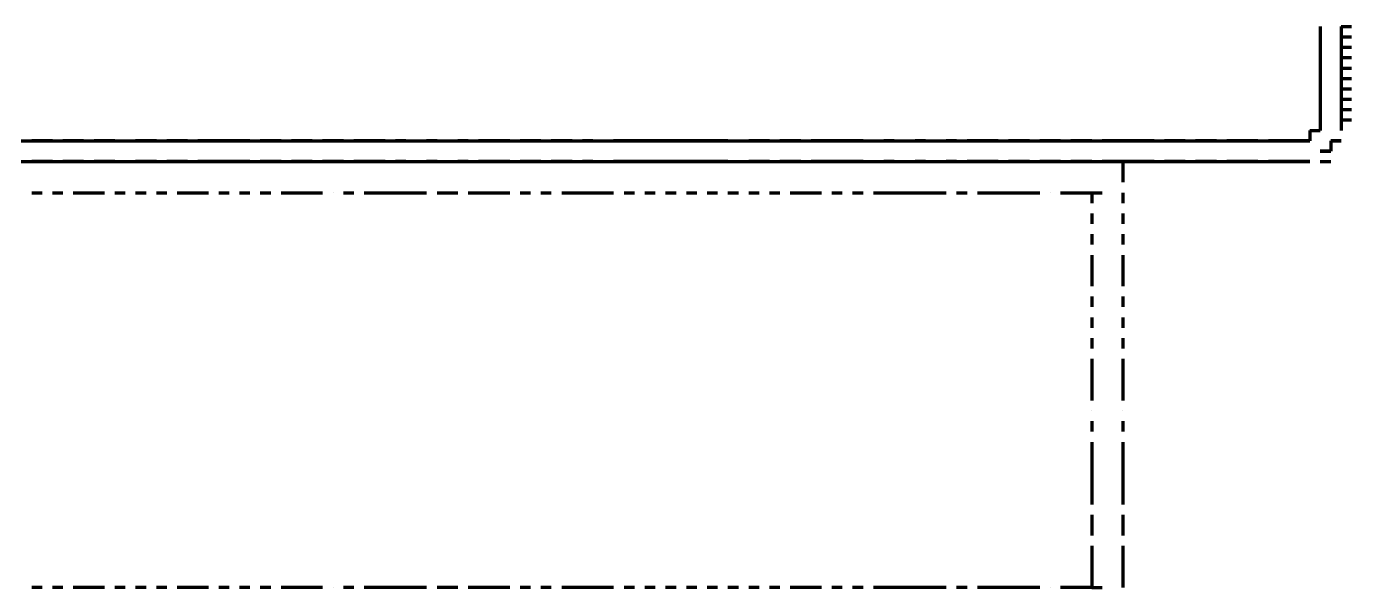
# Model space of a CAD drawing. Header units: inches. Extents: x 16 to 776, y 37 to 575.
# Drawn here: x 264.08 to 285.33, y 346.17 to 355.17 of the extents above; entities that cross this region are included whole.
import ezdxf

# ---------------------------------------------------------------- set-up
doc = ezdxf.new("R2010")
doc.units = ezdxf.units.IN
doc.header["$MEASUREMENT"] = 0
doc.layers.add('P', color=250, linetype='CONTINUOUS', lineweight=100)

msp = doc.modelspace()

# ---------------------------------------------------------------- linework, layer by layer
at = {"layer": 'P', "color": 0, "linetype": 'Continuous'}
for points in [[(284.833, 355.167), (284.833, 355.167)], [(284.833, 355.167), (284.833, 355)], [(285.167, 355.167), (285.333, 355.167)], [(285.167, 355.167), (285.167, 355)], [(284.833, 355), (284.833, 355)], [(284.833, 355), (284.833, 355)], [(284.833, 355), (284.833, 355)], [(284.833, 355), (284.833, 354.833)], [(285.167, 355), (285.333, 355)], [(285.167, 355), (285.167, 355)], [(285.167, 355), (285.333, 355)], [(285.167, 355), (285.167, 354.833)], [(284.833, 354.833), (284.833, 354.833)], [(284.833, 354.833), (284.833, 354.667)], [(284.833, 354.667), (284.833, 354.667)], [(284.833, 354.667), (284.833, 354.667)], [(284.833, 354.667), (284.833, 354.5)], [(285.167, 354.833), (285.333, 354.833)], [(285.167, 354.833), (285.167, 354.667)], [(285.167, 354.667), (285.333, 354.667)], [(285.167, 354.667), (285.333, 354.667)], [(285.167, 354.667), (285.167, 354.5)], [(284.833, 354.5), (284.833, 354.5)], [(284.833, 354.5), (284.833, 354.333)], [(285.167, 354.5), (285.333, 354.5)], [(285.167, 354.5), (285.167, 354.333)], [(284.833, 354.333), (284.833, 354.333)], [(284.833, 354.333), (284.833, 354.167)], [(285.167, 354.333), (285.333, 354.333)], [(285.167, 354.333), (285.167, 354.167)], [(284.833, 354.167), (284.833, 354.167)], [(284.833, 354.167), (284.833, 354.167)], [(284.833, 354.167), (284.833, 354)], [(285.167, 354.167), (285.333, 354.167)], [(285.167, 354.167), (285.333, 354.167)], [(285.167, 354.167), (285.167, 354)], [(284.833, 354), (284.833, 354)], [(284.833, 354), (284.833, 353.833)], [(284.833, 353.833), (284.833, 353.833)], [(284.833, 353.833), (284.833, 353.667)], [(284.833, 353.833), (284.833, 353.833)], [(284.833, 353.833), (284.833, 353.833)], [(284.833, 353.833), (284.833, 353.833)], [(285.167, 354), (285.333, 354)], [(285.167, 354), (285.167, 353.833)], [(285.167, 353.833), (285.333, 353.833)], [(285.167, 353.833), (285.167, 353.667)], [(285.167, 353.833), (285.333, 353.833)], [(285.167, 353.833), (285.167, 353.833)], [(285.167, 353.833), (285.333, 353.833)], [(284.833, 353.667), (284.833, 353.667)], [(284.833, 353.667), (284.833, 353.5)], [(285.167, 353.667), (285.333, 353.667)], [(285.167, 353.667), (285.167, 353.5)], [(284.667, 353.5), (284.833, 353.5)], [(284.667, 353.5), (284.667, 353.333)], [(285.167, 353.5), (285.167, 353.5)], [(264, 353.333), (264.167, 353.333)], [(264.333, 353.333), (264.167, 353.333)], [(264.167, 353.333), (264.333, 353.333)], [(264.167, 353.333), (264.167, 353.333)], [(264.167, 353.333), (264.167, 353.333)], [(264.5, 353.333), (264.333, 353.333)], [(264.333, 353.333), (264.5, 353.333)], [(264.5, 353.333), (264.667, 353.333)], [(264.833, 353.333), (264.667, 353.333)], [(264.667, 353.333), (264.833, 353.333)], [(264.667, 353.333), (264.667, 353.333)], [(264.667, 353.333), (264.667, 353.333)], [(265, 353.333), (264.833, 353.333)], [(264.833, 353.333), (265, 353.333)], [(265, 353.333), (265.167, 353.333)], [(265, 353.333), (265.167, 353.333)], [(265, 353.333), (265, 353.333)], [(265.333, 353.333), (265.167, 353.333)], [(265.167, 353.333), (265.333, 353.333)], [(265.5, 353.333), (265.333, 353.333)], [(265.333, 353.333), (265.5, 353.333)], [(265.5, 353.333), (265.667, 353.333)], [(265.5, 353.333), (265.5, 353.333)], [(265.5, 353.333), (265.5, 353.333)], [(265.667, 353.333), (265.833, 353.333)], [(265.667, 353.333), (265.833, 353.333)], [(266, 353.333), (265.833, 353.333)], [(265.833, 353.333), (266, 353.333)], [(266.167, 353.333), (266, 353.333)], [(266, 353.333), (266.167, 353.333)], [(266, 353.333), (266, 353.333)], [(266, 353.333), (266, 353.333)], [(266.167, 353.333), (266.333, 353.333)], [(266.5, 353.333), (266.333, 353.333)], [(266.333, 353.333), (266.5, 353.333)], [(266.333, 353.333), (266.333, 353.333)], [(266.333, 353.333), (266.333, 353.333)], [(266.667, 353.333), (266.5, 353.333)], [(266.5, 353.333), (266.667, 353.333)], [(266.667, 353.333), (266.833, 353.333)], [(267, 353.333), (266.833, 353.333)], [(266.833, 353.333), (267, 353.333)], [(266.833, 353.333), (266.833, 353.333)], [(266.833, 353.333), (266.833, 353.333)], [(267.167, 353.333), (267, 353.333)], [(267, 353.333), (267.167, 353.333)], [(267.333, 353.333), (267.167, 353.333)], [(267.167, 353.333), (267.333, 353.333)], [(267.167, 353.333), (267.167, 353.333)], [(267.5, 353.333), (267.333, 353.333)], [(267.333, 353.333), (267.5, 353.333)], [(267.667, 353.333), (267.5, 353.333)], [(267.5, 353.333), (267.667, 353.333)], [(267.667, 353.333), (267.833, 353.333)], [(267.667, 353.333), (267.667, 353.333)], [(267.667, 353.333), (267.667, 353.333)], [(268, 353.333), (267.833, 353.333)], [(267.833, 353.333), (268, 353.333)], [(268.167, 353.333), (268, 353.333)], [(268, 353.333), (268.167, 353.333)], [(268, 353.333), (268, 353.333)], [(268, 353.333), (268, 353.333)], [(268.167, 353.333), (268.333, 353.333)], [(268.5, 353.333), (268.333, 353.333)], [(268.333, 353.333), (268.5, 353.333)], [(268.667, 353.333), (268.5, 353.333)], [(268.5, 353.333), (268.667, 353.333)], [(268.5, 353.333), (268.5, 353.333)], [(268.5, 353.333), (268.5, 353.333)], [(268.667, 353.333), (268.833, 353.333)], [(269, 353.333), (268.833, 353.333)], [(268.833, 353.333), (269, 353.333)], [(269.167, 353.333), (269, 353.333)], [(269, 353.333), (269.167, 353.333)], [(269, 353.333), (269, 353.333)], [(269, 353.333), (269, 353.333)], [(269.167, 353.333), (269.333, 353.333)], [(269.5, 353.333), (269.333, 353.333)], [(269.333, 353.333), (269.5, 353.333)], [(269.333, 353.333), (269.333, 353.333)], [(269.333, 353.333), (269.333, 353.333)], [(269.667, 353.333), (269.5, 353.333)], [(269.5, 353.333), (269.667, 353.333)], [(269.833, 353.333), (269.667, 353.333)], [(269.667, 353.333), (269.833, 353.333)], [(269.833, 353.333), (270, 353.333)], [(269.833, 353.333), (270, 353.333)], [(269.833, 353.333), (269.833, 353.333)], [(270.167, 353.333), (270, 353.333)], [(270, 353.333), (270.167, 353.333)], [(270.167, 353.333), (270.333, 353.333)], [(270.167, 353.333), (270.167, 353.333)], [(270.167, 353.333), (270.167, 353.333)], [(270.333, 353.333), (270.5, 353.333)], [(270.333, 353.333), (270.5, 353.333)], [(270.667, 353.333), (270.5, 353.333)], [(270.5, 353.333), (270.667, 353.333)], [(270.667, 353.333), (270.833, 353.333)], [(270.667, 353.333), (270.667, 353.333)], [(270.667, 353.333), (270.667, 353.333)], [(270.833, 353.333), (271, 353.333)], [(270.833, 353.333), (271, 353.333)], [(271.167, 353.333), (271, 353.333)], [(271, 353.333), (271.167, 353.333)], [(271, 353.333), (271, 353.333)], [(271, 353.333), (271, 353.333)], [(271.167, 353.333), (271.333, 353.333)], [(271.5, 353.333), (271.333, 353.333)], [(271.333, 353.333), (271.5, 353.333)], [(271.667, 353.333), (271.5, 353.333)], [(271.5, 353.333), (271.667, 353.333)], [(271.5, 353.333), (271.5, 353.333)], [(271.5, 353.333), (271.5, 353.333)], [(271.833, 353.333), (271.667, 353.333)], [(271.667, 353.333), (271.833, 353.333)], [(271.833, 353.333), (272, 353.333)], [(272.167, 353.333), (272, 353.333)], [(272, 353.333), (272.167, 353.333)], [(272, 353.333), (272, 353.333)], [(272, 353.333), (272, 353.333)], [(272.333, 353.333), (272.167, 353.333)], [(272.167, 353.333), (272.333, 353.333)], [(272.333, 353.333), (272.5, 353.333)], [(272.333, 353.333), (272.5, 353.333)], [(272.333, 353.333), (272.333, 353.333)], [(272.667, 353.333), (272.5, 353.333)], [(272.5, 353.333), (272.667, 353.333)], [(272.833, 353.333), (272.667, 353.333)], [(272.667, 353.333), (272.833, 353.333)], [(272.833, 353.333), (273, 353.333)], [(272.833, 353.333), (273, 353.333)], [(272.833, 353.333), (272.833, 353.333)], [(273.167, 353.333), (273, 353.333)], [(273, 353.333), (273.167, 353.333)], [(273.167, 353.333), (273.333, 353.333)], [(273.167, 353.333), (273.167, 353.333)], [(273.167, 353.333), (273.167, 353.333)], [(273.333, 353.333), (273.5, 353.333)], [(273.333, 353.333), (273.5, 353.333)], [(273.667, 353.333), (273.5, 353.333)], [(273.5, 353.333), (273.667, 353.333)], [(273.833, 353.333), (273.667, 353.333)], [(273.667, 353.333), (273.833, 353.333)], [(273.667, 353.333), (273.667, 353.333)], [(273.667, 353.333), (273.667, 353.333)], [(274, 353.333), (273.833, 353.333)], [(273.833, 353.333), (274, 353.333)], [(274.167, 353.333), (274, 353.333)], [(274, 353.333), (274.167, 353.333)], [(274, 353.333), (274, 353.333)], [(274.333, 353.333), (274.167, 353.333)], [(274.167, 353.333), (274.333, 353.333)], [(274.5, 353.333), (274.333, 353.333)], [(274.333, 353.333), (274.5, 353.333)], [(274.667, 353.333), (274.5, 353.333)], [(274.5, 353.333), (274.667, 353.333)], [(274.5, 353.333), (274.5, 353.333)], [(274.833, 353.333), (274.667, 353.333)], [(274.667, 353.333), (274.833, 353.333)], [(275, 353.333), (274.833, 353.333)], [(274.833, 353.333), (275, 353.333)], [(275.167, 353.333), (275, 353.333)], [(275, 353.333), (275.167, 353.333)], [(275, 353.333), (275, 353.333)], [(275.333, 353.333), (275.167, 353.333)], [(275.167, 353.333), (275.333, 353.333)], [(275.333, 353.333), (275.5, 353.333)], [(275.333, 353.333), (275.333, 353.333)], [(275.333, 353.333), (275.333, 353.333)], [(275.5, 353.333), (275.667, 353.333)], [(275.5, 353.333), (275.667, 353.333)], [(275.833, 353.333), (275.667, 353.333)], [(275.667, 353.333), (275.833, 353.333)], [(276, 353.333), (275.833, 353.333)], [(275.833, 353.333), (276, 353.333)], [(275.833, 353.333), (275.833, 353.333)], [(275.833, 353.333), (275.833, 353.333)], [(276, 353.333), (276.167, 353.333)], [(276.333, 353.333), (276.167, 353.333)], [(276.167, 353.333), (276.333, 353.333)], [(276.167, 353.333), (276.167, 353.333)], [(276.167, 353.333), (276.167, 353.333)], [(276.5, 353.333), (276.333, 353.333)], [(276.333, 353.333), (276.5, 353.333)], [(276.5, 353.333), (276.667, 353.333)], [(276.833, 353.333), (276.667, 353.333)], [(276.667, 353.333), (276.833, 353.333)], [(276.667, 353.333), (276.667, 353.333)], [(276.667, 353.333), (276.667, 353.333)], [(277, 353.333), (276.833, 353.333)], [(276.833, 353.333), (277, 353.333)], [(277.167, 353.333), (277, 353.333)], [(277, 353.333), (277.167, 353.333)], [(277, 353.333), (277, 353.333)], [(277.333, 353.333), (277.167, 353.333)], [(277.167, 353.333), (277.333, 353.333)], [(277.5, 353.333), (277.333, 353.333)], [(277.333, 353.333), (277.5, 353.333)], [(277.5, 353.333), (277.667, 353.333)], [(277.5, 353.333), (277.5, 353.333)], [(277.5, 353.333), (277.5, 353.333)], [(277.667, 353.333), (277.833, 353.333)], [(277.667, 353.333), (277.833, 353.333)], [(278, 353.333), (277.833, 353.333)], [(277.833, 353.333), (278, 353.333)], [(278, 353.333), (278.167, 353.333)], [(278, 353.333), (278, 353.333)], [(278, 353.333), (278, 353.333)], [(278.167, 353.333), (278.333, 353.333)], [(278.167, 353.333), (278.333, 353.333)], [(278.5, 353.333), (278.333, 353.333)], [(278.333, 353.333), (278.5, 353.333)], [(278.333, 353.333), (278.333, 353.333)], [(278.333, 353.333), (278.333, 353.333)], [(278.5, 353.333), (278.667, 353.333)], [(278.667, 353.333), (278.833, 353.333)], [(278.667, 353.333), (278.833, 353.333)], [(279, 353.333), (278.833, 353.333)], [(278.833, 353.333), (279, 353.333)], [(278.833, 353.333), (278.833, 353.333)], [(278.833, 353.333), (278.833, 353.333)], [(279, 353.333), (279.167, 353.333)], [(279.333, 353.333), (279.167, 353.333)], [(279.167, 353.333), (279.333, 353.333)], [(279.167, 353.333), (279.167, 353.333)], [(279.167, 353.333), (279.167, 353.333)], [(279.5, 353.333), (279.333, 353.333)], [(279.333, 353.333), (279.5, 353.333)], [(279.667, 353.333), (279.5, 353.333)], [(279.5, 353.333), (279.667, 353.333)], [(279.667, 353.333), (279.833, 353.333)], [(279.667, 353.333), (279.667, 353.333)], [(279.667, 353.333), (279.667, 353.333)], [(280, 353.333), (279.833, 353.333)], [(279.833, 353.333), (280, 353.333)], [(280.167, 353.333), (280, 353.333)], [(280, 353.333), (280.167, 353.333)], [(280, 353.333), (280, 353.333)], [(280, 353.333), (280, 353.333)], [(280.167, 353.333), (280.333, 353.333)], [(280.5, 353.333), (280.333, 353.333)], [(280.333, 353.333), (280.5, 353.333)], [(280.667, 353.333), (280.5, 353.333)], [(280.5, 353.333), (280.667, 353.333)], [(280.5, 353.333), (280.5, 353.333)], [(280.5, 353.333), (280.5, 353.333)], [(280.667, 353.333), (280.833, 353.333)], [(281, 353.333), (280.833, 353.333)], [(280.833, 353.333), (281, 353.333)], [(281.167, 353.333), (281, 353.333)], [(281, 353.333), (281.167, 353.333)], [(281, 353.333), (281, 353.333)], [(281, 353.333), (281, 353.333)], [(281.167, 353.333), (281.333, 353.333)], [(281.5, 353.333), (281.333, 353.333)], [(281.333, 353.333), (281.5, 353.333)], [(281.333, 353.333), (281.333, 353.333)], [(281.333, 353.333), (281.333, 353.333)], [(281.667, 353.333), (281.5, 353.333)], [(281.5, 353.333), (281.667, 353.333)], [(281.833, 353.333), (281.667, 353.333)], [(281.667, 353.333), (281.833, 353.333)], [(282, 353.333), (281.833, 353.333)], [(281.833, 353.333), (282, 353.333)], [(281.833, 353.333), (281.833, 353.333)], [(282.167, 353.333), (282, 353.333)], [(282, 353.333), (282.167, 353.333)], [(282.167, 353.333), (282.333, 353.333)], [(282.167, 353.333), (282.167, 353.333)], [(282.167, 353.333), (282.167, 353.333)], [(282.5, 353.333), (282.333, 353.333)], [(282.333, 353.333), (282.5, 353.333)], [(282.667, 353.333), (282.5, 353.333)], [(282.5, 353.333), (282.667, 353.333)], [(282.667, 353.333), (282.833, 353.333)], [(282.667, 353.333), (282.667, 353.333)], [(282.667, 353.333), (282.667, 353.333)], [(283, 353.333), (282.833, 353.333)], [(282.833, 353.333), (283, 353.333)], [(283.167, 353.333), (283, 353.333)], [(283, 353.333), (283.167, 353.333)], [(283, 353.333), (283, 353.333)], [(283, 353.333), (283, 353.333)], [(283.167, 353.333), (283.333, 353.333)], [(283.5, 353.333), (283.333, 353.333)], [(283.333, 353.333), (283.5, 353.333)], [(283.667, 353.333), (283.5, 353.333)], [(283.5, 353.333), (283.667, 353.333)], [(283.5, 353.333), (283.5, 353.333)], [(283.5, 353.333), (283.5, 353.333)], [(283.833, 353.333), (283.667, 353.333)], [(283.667, 353.333), (283.833, 353.333)], [(283.833, 353.333), (284, 353.333)], [(284.167, 353.333), (284, 353.333)], [(284, 353.333), (284.167, 353.333)], [(284, 353.333), (284, 353.333)], [(284, 353.333), (284, 353.333)], [(284.333, 353.333), (284.167, 353.333)], [(284.167, 353.333), (284.333, 353.333)], [(284.5, 353.333), (284.333, 353.333)], [(284.333, 353.333), (284.5, 353.333)], [(284.333, 353.333), (284.333, 353.333)], [(284.333, 353.333), (284.333, 353.333)], [(284.333, 353.333), (284.333, 353.333)], [(284.667, 353.333), (284.5, 353.333)], [(284.5, 353.333), (284.667, 353.333)], [(285.167, 353.333), (285, 353.333)], [(285, 353.333), (285.167, 353.333)], [(285, 353.333), (285, 353.167)], [(285.167, 353.333), (285.167, 353.333)], [(285.167, 353.333), (285.167, 353.333)], [(264, 353), (264.167, 353)], [(264.167, 353), (264.333, 353)], [(264.333, 353), (264.167, 353)], [(264.167, 353), (264.333, 353)], [(264.167, 353), (264.167, 353)], [(264.167, 353), (264.167, 353)], [(264.5, 353), (264.333, 353)], [(264.333, 353), (264.5, 353)], [(264.5, 353), (264.667, 353)], [(264.5, 353), (264.667, 353)], [(264.833, 353), (264.667, 353)], [(264.667, 353), (264.833, 353)], [(264.667, 353), (264.667, 353)], [(264.667, 353), (264.667, 353)], [(264.833, 353), (265, 353)], [(265, 353), (264.833, 353)], [(264.833, 353), (265, 353)], [(265, 353), (265.333, 353)], [(265, 353), (265.167, 353)], [(265, 353), (265.167, 353)], [(265, 353), (265, 353)], [(265.333, 353), (265.167, 353)], [(265.167, 353), (265.333, 353)], [(265.5, 353), (265.333, 353)], [(265.333, 353), (265.5, 353)], [(265.5, 353), (265.667, 353)], [(265.5, 353), (265.667, 353)], [(265.5, 353), (265.5, 353)], [(265.5, 353), (265.5, 353)], [(265.667, 353), (265.833, 353)], [(265.667, 353), (265.833, 353)], [(265.833, 353), (266, 353)], [(266, 353), (265.833, 353)], [(265.833, 353), (266, 353)], [(266.167, 353), (266, 353)], [(266, 353), (266.167, 353)], [(266, 353), (266, 353)], [(266, 353), (266, 353)], [(266.167, 353), (266.333, 353)], [(266.167, 353), (266.333, 353)], [(266.5, 353), (266.333, 353)], [(266.333, 353), (266.5, 353)], [(266.333, 353), (266.333, 353)], [(266.333, 353), (266.333, 353)], [(266.5, 353), (266.833, 353)], [(266.667, 353), (266.5, 353)], [(266.5, 353), (266.667, 353)], [(266.667, 353), (266.833, 353)], [(266.833, 353), (267, 353)], [(267, 353), (266.833, 353)], [(266.833, 353), (267, 353)], [(266.833, 353), (266.833, 353)], [(266.833, 353), (266.833, 353)], [(267.167, 353), (267, 353)], [(267, 353), (267.167, 353)], [(267.167, 353), (267.333, 353)], [(267.333, 353), (267.167, 353)], [(267.167, 353), (267.333, 353)], [(267.167, 353), (267.167, 353)], [(267.5, 353), (267.333, 353)], [(267.333, 353), (267.5, 353)], [(267.5, 353), (267.667, 353)], [(267.667, 353), (267.5, 353)], [(267.5, 353), (267.667, 353)], [(267.667, 353), (267.833, 353)], [(267.667, 353), (267.667, 353)], [(267.667, 353), (267.667, 353)], [(267.833, 353), (268, 353)], [(268, 353), (267.833, 353)], [(267.833, 353), (268, 353)], [(268.167, 353), (268, 353)], [(268, 353), (268.167, 353)], [(268, 353), (268, 353)], [(268, 353), (268, 353)], [(268.167, 353), (268.5, 353)], [(268.167, 353), (268.333, 353)], [(268.5, 353), (268.333, 353)], [(268.333, 353), (268.5, 353)], [(268.5, 353), (268.833, 353)], [(268.667, 353), (268.5, 353)], [(268.5, 353), (268.667, 353)], [(268.5, 353), (268.5, 353)], [(268.5, 353), (268.5, 353)], [(268.667, 353), (268.833, 353)], [(269, 353), (268.833, 353)], [(268.833, 353), (269, 353)], [(269, 353), (269, 353)], [(269.167, 353), (269, 353)], [(269, 353), (269.167, 353)], [(269, 353), (269, 353)], [(269, 353), (269, 353)], [(269.167, 353), (269.333, 353)], [(269.167, 353), (269.333, 353)], [(269.5, 353), (269.333, 353)], [(269.333, 353), (269.5, 353)], [(269.333, 353), (269.333, 353)], [(269.333, 353), (269.333, 353)], [(269.5, 353), (269.833, 353)], [(269.667, 353), (269.5, 353)], [(269.5, 353), (269.667, 353)], [(269.833, 353), (269.667, 353)], [(269.667, 353), (269.833, 353)], [(269.833, 353), (270.167, 353)], [(269.833, 353), (270, 353)], [(269.833, 353), (270, 353)], [(269.833, 353), (269.833, 353)], [(270.167, 353), (270, 353)], [(270, 353), (270.167, 353)], [(270.167, 353), (270.5, 353)], [(270.167, 353), (270.333, 353)], [(270.167, 353), (270.167, 353)], [(270.167, 353), (270.167, 353)], [(270.333, 353), (270.5, 353)], [(270.333, 353), (270.5, 353)], [(270.667, 353), (270.5, 353)], [(270.5, 353), (270.667, 353)], [(270.667, 353), (270.833, 353)], [(270.667, 353), (270.833, 353)], [(270.667, 353), (270.667, 353)], [(270.667, 353), (270.667, 353)], [(270.833, 353), (271, 353)], [(270.833, 353), (271, 353)], [(270.833, 353), (271, 353)], [(271.167, 353), (271, 353)], [(271, 353), (271.167, 353)], [(271, 353), (271, 353)], [(271, 353), (271, 353)], [(271.167, 353), (271.5, 353)], [(271.167, 353), (271.333, 353)], [(271.5, 353), (271.333, 353)], [(271.333, 353), (271.5, 353)], [(271.5, 353), (271.833, 353)], [(271.667, 353), (271.5, 353)], [(271.5, 353), (271.667, 353)], [(271.5, 353), (271.5, 353)], [(271.5, 353), (271.5, 353)], [(271.833, 353), (271.667, 353)], [(271.667, 353), (271.833, 353)], [(271.833, 353), (272, 353)], [(272, 353), (272.167, 353)], [(272.167, 353), (272, 353)], [(272, 353), (272.167, 353)], [(272, 353), (272, 353)], [(272, 353), (272, 353)], [(272.333, 353), (272.167, 353)], [(272.167, 353), (272.333, 353)], [(272.333, 353), (272.5, 353)], [(272.333, 353), (272.5, 353)], [(272.333, 353), (272.5, 353)], [(272.333, 353), (272.333, 353)], [(272.667, 353), (272.5, 353)], [(272.5, 353), (272.667, 353)], [(272.667, 353), (272.833, 353)], [(272.833, 353), (272.667, 353)], [(272.667, 353), (272.833, 353)], [(272.833, 353), (273.167, 353)], [(272.833, 353), (273, 353)], [(272.833, 353), (273, 353)], [(272.833, 353), (272.833, 353)], [(273.167, 353), (273, 353)], [(273, 353), (273.167, 353)], [(273.167, 353), (273.5, 353)], [(273.167, 353), (273.333, 353)], [(273.167, 353), (273.167, 353)], [(273.167, 353), (273.167, 353)], [(273.333, 353), (273.5, 353)], [(273.333, 353), (273.5, 353)], [(273.667, 353), (273.5, 353)], [(273.5, 353), (273.667, 353)], [(273.667, 353), (273.833, 353)], [(273.833, 353), (273.667, 353)], [(273.667, 353), (273.833, 353)], [(273.667, 353), (273.667, 353)], [(273.667, 353), (273.667, 353)], [(274, 353), (273.833, 353)], [(273.833, 353), (274, 353)], [(274, 353), (274.167, 353)], [(274.167, 353), (274, 353)], [(274, 353), (274.167, 353)], [(274, 353), (274, 353)], [(274.333, 353), (274.167, 353)], [(274.167, 353), (274.333, 353)], [(274.333, 353), (274.5, 353)], [(274.5, 353), (274.333, 353)], [(274.333, 353), (274.5, 353)], [(274.667, 353), (274.5, 353)], [(274.5, 353), (274.667, 353)], [(274.5, 353), (274.5, 353)], [(274.667, 353), (274.833, 353)], [(274.833, 353), (274.667, 353)], [(274.667, 353), (274.833, 353)], [(275, 353), (274.833, 353)], [(274.833, 353), (275, 353)], [(275, 353), (275.167, 353)], [(275.167, 353), (275, 353)], [(275, 353), (275.167, 353)], [(275, 353), (275, 353)], [(275.333, 353), (275.167, 353)], [(275.167, 353), (275.333, 353)], [(275.333, 353), (275.5, 353)], [(275.333, 353), (275.5, 353)], [(275.333, 353), (275.333, 353)], [(275.333, 353), (275.333, 353)], [(275.5, 353), (275.667, 353)], [(275.5, 353), (275.667, 353)], [(275.667, 353), (275.833, 353)], [(275.833, 353), (275.667, 353)], [(275.667, 353), (275.833, 353)], [(276, 353), (275.833, 353)], [(275.833, 353), (276, 353)], [(275.833, 353), (275.833, 353)], [(275.833, 353), (275.833, 353)], [(276, 353), (276.167, 353)], [(276, 353), (276.167, 353)], [(276.333, 353), (276.167, 353)], [(276.167, 353), (276.333, 353)], [(276.167, 353), (276.167, 353)], [(276.167, 353), (276.167, 353)], [(276.333, 353), (276.667, 353)], [(276.5, 353), (276.333, 353)], [(276.333, 353), (276.5, 353)], [(276.5, 353), (276.667, 353)], [(276.667, 353), (276.833, 353)], [(276.833, 353), (276.667, 353)], [(276.667, 353), (276.833, 353)], [(276.667, 353), (276.667, 353)], [(276.667, 353), (276.667, 353)], [(277, 353), (276.833, 353)], [(276.833, 353), (277, 353)], [(277, 353), (277.167, 353)], [(277.167, 353), (277, 353)], [(277, 353), (277.167, 353)], [(277, 353), (277, 353)], [(277.333, 353), (277.167, 353)], [(277.167, 353), (277.333, 353)], [(277.333, 353), (277.5, 353)], [(277.5, 353), (277.333, 353)], [(277.333, 353), (277.5, 353)], [(277.5, 353), (277.667, 353)], [(277.5, 353), (277.5, 353)], [(277.5, 353), (277.5, 353)], [(277.667, 353), (278, 353)], [(277.667, 353), (277.833, 353)], [(277.667, 353), (277.833, 353)], [(278, 353), (277.833, 353)], [(277.833, 353), (278, 353)], [(278, 353), (278.333, 353)], [(278, 353), (278.167, 353)], [(278, 353), (278, 353)], [(278, 353), (278, 353)], [(278.167, 353), (278.333, 353)], [(278.167, 353), (278.333, 353)], [(278.333, 353), (278.667, 353)], [(278.5, 353), (278.333, 353)], [(278.333, 353), (278.5, 353)], [(278.333, 353), (278.333, 353)], [(278.333, 353), (278.333, 353)], [(278.5, 353), (278.667, 353)], [(278.667, 353), (278.833, 353)], [(278.667, 353), (278.833, 353)], [(278.667, 353), (278.833, 353)], [(279, 353), (278.833, 353)], [(278.833, 353), (279, 353)], [(278.833, 353), (278.833, 353)], [(278.833, 353), (278.833, 353)], [(279, 353), (279.167, 353)], [(279, 353), (279.167, 353)], [(279.333, 353), (279.167, 353)], [(279.167, 353), (279.333, 353)], [(279.167, 353), (279.167, 353)], [(279.167, 353), (279.167, 353)], [(279.333, 353), (279.667, 353)], [(279.5, 353), (279.333, 353)], [(279.333, 353), (279.5, 353)], [(279.667, 353), (279.5, 353)], [(279.5, 353), (279.667, 353)], [(279.667, 353), (280, 353)], [(279.667, 353), (279.833, 353)], [(279.667, 353), (279.667, 353)], [(279.667, 353), (279.667, 353)], [(280, 353), (279.833, 353)], [(279.833, 353), (280, 353)], [(280, 353), (280.333, 353)], [(280.167, 353), (280, 353)], [(280, 353), (280.167, 353)], [(280, 353), (280, 353)], [(280, 353), (280, 353)], [(280.167, 353), (280.333, 353)], [(280.5, 353), (280.333, 353)], [(280.333, 353), (280.5, 353)], [(280.5, 353), (280.5, 353)], [(280.667, 353), (280.5, 353)], [(280.5, 353), (280.667, 353)], [(280.5, 353), (280.5, 353)], [(280.5, 353), (280.5, 353)], [(280.667, 353), (281, 353)], [(280.667, 353), (280.833, 353)], [(281, 353), (280.833, 353)], [(280.833, 353), (281, 353)], [(281, 353), (281.333, 353)], [(281.167, 353), (281, 353)], [(281, 353), (281.167, 353)], [(281, 353), (281, 353)], [(281, 353), (281, 353)], [(281.167, 353), (281.333, 353)], [(281.333, 353), (281.667, 353)], [(281.5, 353), (281.333, 353)], [(281.333, 353), (281.5, 353)], [(281.333, 353), (281.333, 353)], [(281.333, 353), (281.333, 353)], [(281.667, 353), (281.5, 353)], [(281.5, 353), (281.667, 353)], [(281.667, 353), (281.667, 352.667)], [(281.667, 353), (281.833, 353)], [(281.833, 353), (281.667, 353)], [(281.667, 353), (281.833, 353)], [(282, 353), (281.833, 353)], [(281.833, 353), (282, 353)], [(281.833, 353), (281.833, 353)], [(282.167, 353), (282, 353)], [(282, 353), (282.167, 353)], [(282.167, 353), (282.333, 353)], [(282.167, 353), (282.167, 353)], [(282.167, 353), (282.167, 353)], [(282.5, 353), (282.333, 353)], [(282.333, 353), (282.5, 353)], [(282.667, 353), (282.5, 353)], [(282.5, 353), (282.667, 353)], [(282.667, 353), (282.833, 353)], [(282.667, 353), (282.667, 353)], [(282.667, 353), (282.667, 353)], [(283, 353), (282.833, 353)], [(282.833, 353), (283, 353)], [(283.167, 353), (283, 353)], [(283, 353), (283.167, 353)], [(283, 353), (283, 353)], [(283, 353), (283, 353)], [(283.167, 353), (283.333, 353)], [(283.5, 353), (283.333, 353)], [(283.333, 353), (283.5, 353)], [(283.667, 353), (283.5, 353)], [(283.5, 353), (283.667, 353)], [(283.5, 353), (283.5, 353)], [(283.5, 353), (283.5, 353)], [(283.833, 353), (283.667, 353)], [(283.667, 353), (283.833, 353)], [(283.833, 353), (284, 353)], [(284.167, 353), (284, 353)], [(284, 353), (284.167, 353)], [(284, 353), (284, 353)], [(284, 353), (284, 353)], [(284.333, 353), (284.167, 353)], [(284.167, 353), (284.333, 353)], [(284.5, 353), (284.333, 353)], [(284.333, 353), (284.5, 353)], [(284.333, 353), (284.333, 353)], [(284.333, 353), (284.333, 353)], [(284.333, 353), (284.333, 353)], [(284.667, 353), (284.5, 353)], [(284.5, 353), (284.667, 353)], [(284.667, 353), (284.667, 353)], [(285, 353.167), (284.833, 353.167)], [(284.833, 353.167), (285, 353.167)], [(284.833, 353), (285, 353)], [(284.833, 353), (284.833, 353)], [(284.833, 353), (284.833, 353)], [(264.167, 352.5), (264.333, 352.5)], [(264.5, 352.5), (264.667, 352.5)], [(264.833, 352.5), (265, 352.5)], [(265, 352.5), (265.333, 352.5)], [(265.5, 352.5), (265.667, 352.5)], [(265.833, 352.5), (266, 352.5)], [(266.167, 352.5), (266.333, 352.5)], [(266.5, 352.5), (266.833, 352.5)], [(266.833, 352.5), (267, 352.5)], [(267.167, 352.5), (267.333, 352.5)], [(267.5, 352.5), (267.667, 352.5)], [(267.833, 352.5), (268, 352.5)], [(268.167, 352.5), (268.5, 352.5)], [(268.5, 352.5), (268.833, 352.5)], [(269, 352.5), (269, 352.5)], [(269.167, 352.5), (269.333, 352.5)], [(269.5, 352.5), (269.833, 352.5)], [(269.833, 352.5), (270.167, 352.5)], [(270.167, 352.5), (270.5, 352.5)], [(270.667, 352.5), (270.833, 352.5)], [(270.833, 352.5), (271, 352.5)], [(271.167, 352.5), (271.5, 352.5)], [(271.5, 352.5), (271.833, 352.5)], [(272, 352.5), (272.167, 352.5)], [(272.333, 352.5), (272.5, 352.5)], [(272.667, 352.5), (272.833, 352.5)], [(272.833, 352.5), (273.167, 352.5)], [(273.167, 352.5), (273.5, 352.5)], [(273.667, 352.5), (273.833, 352.5)], [(274, 352.5), (274.167, 352.5)], [(274.333, 352.5), (274.5, 352.5)], [(274.667, 352.5), (274.833, 352.5)], [(275, 352.5), (275.167, 352.5)], [(275.333, 352.5), (275.5, 352.5)], [(275.667, 352.5), (275.833, 352.5)], [(276, 352.5), (276.167, 352.5)], [(276.333, 352.5), (276.667, 352.5)], [(276.667, 352.5), (276.833, 352.5)], [(277, 352.5), (277.167, 352.5)], [(277.333, 352.5), (277.5, 352.5)], [(277.667, 352.5), (278, 352.5)], [(278, 352.5), (278.333, 352.5)], [(278.333, 352.5), (278.667, 352.5)], [(278.667, 352.5), (278.833, 352.5)], [(279, 352.5), (279.167, 352.5)], [(279.333, 352.5), (279.667, 352.5)], [(279.667, 352.5), (280, 352.5)], [(280, 352.5), (280.333, 352.5)], [(280.5, 352.5), (280.5, 352.5)], [(280.667, 352.5), (281, 352.5)], [(281, 352.5), (281.167, 352.5)], [(281.167, 352.5), (281.167, 352.333)], [(281.167, 352.5), (281.333, 352.5)], [(281.667, 352.5), (281.667, 352.333)], [(281.167, 352.167), (281.167, 352)], [(281.667, 352.167), (281.667, 352)], [(281.167, 351.833), (281.167, 351.667)], [(281.667, 351.833), (281.667, 351.667)], [(281.167, 351.5), (281.167, 351.167)], [(281.667, 351.5), (281.667, 351.167)], [(281.167, 351.167), (281.167, 351)], [(281.667, 351.167), (281.667, 351)], [(281.167, 350.833), (281.167, 350.667)], [(281.667, 350.833), (281.667, 350.667)], [(281.167, 350.5), (281.167, 350.333)], [(281.667, 350.5), (281.667, 350.333)], [(281.167, 350.167), (281.167, 350)], [(281.667, 350.167), (281.667, 350)], [(281.167, 349.833), (281.167, 349.5)], [(281.667, 349.833), (281.667, 349.5)], [(281.167, 349.5), (281.167, 349.167)], [(281.667, 349.5), (281.667, 349.167)], [(281.167, 349), (281.167, 349)], [(281.667, 349), (281.667, 349)], [(281.167, 348.833), (281.167, 348.667)], [(281.667, 348.833), (281.667, 348.667)], [(281.167, 348.5), (281.167, 348.167)], [(281.667, 348.5), (281.667, 348.167)], [(281.167, 348.167), (281.167, 347.833)], [(281.667, 348.167), (281.667, 347.833)], [(281.167, 347.833), (281.167, 347.5)], [(281.667, 347.833), (281.667, 347.5)], [(281.167, 347.333), (281.167, 347.167)], [(281.667, 347.333), (281.667, 347.167)], [(281.167, 347.167), (281.167, 347)], [(281.667, 347.167), (281.667, 347)], [(281.167, 346.833), (281.167, 346.5)], [(281.667, 346.833), (281.667, 346.5)], [(281.167, 346.5), (281.167, 346.167)], [(281.667, 346.5), (281.667, 346.167)], [(264.333, 346.167), (264.167, 346.167)], [(264.667, 346.167), (264.5, 346.167)], [(265, 346.167), (264.833, 346.167)], [(265.333, 346.167), (265, 346.167)], [(265.667, 346.167), (265.5, 346.167)], [(266, 346.167), (265.833, 346.167)], [(266.333, 346.167), (266.167, 346.167)], [(266.833, 346.167), (266.5, 346.167)], [(267, 346.167), (266.833, 346.167)], [(267.333, 346.167), (267.167, 346.167)], [(267.667, 346.167), (267.5, 346.167)], [(268, 346.167), (267.833, 346.167)], [(268.5, 346.167), (268.167, 346.167)], [(268.833, 346.167), (268.5, 346.167)], [(269, 346.167), (269, 346.167)], [(269.333, 346.167), (269.167, 346.167)], [(269.833, 346.167), (269.5, 346.167)], [(270.167, 346.167), (269.833, 346.167)], [(270.5, 346.167), (270.167, 346.167)], [(270.833, 346.167), (270.667, 346.167)], [(271, 346.167), (270.833, 346.167)], [(271.5, 346.167), (271.167, 346.167)], [(271.833, 346.167), (271.5, 346.167)], [(272.167, 346.167), (272, 346.167)], [(272.5, 346.167), (272.333, 346.167)], [(272.833, 346.167), (272.667, 346.167)], [(273.167, 346.167), (272.833, 346.167)], [(273.5, 346.167), (273.167, 346.167)], [(273.833, 346.167), (273.667, 346.167)], [(274.167, 346.167), (274, 346.167)], [(274.5, 346.167), (274.333, 346.167)], [(274.833, 346.167), (274.667, 346.167)], [(275.167, 346.167), (275, 346.167)], [(275.5, 346.167), (275.333, 346.167)], [(275.833, 346.167), (275.667, 346.167)], [(276.167, 346.167), (276, 346.167)], [(276.667, 346.167), (276.333, 346.167)], [(276.833, 346.167), (276.667, 346.167)], [(277.167, 346.167), (277, 346.167)], [(277.5, 346.167), (277.333, 346.167)], [(278, 346.167), (277.667, 346.167)], [(278.333, 346.167), (278, 346.167)], [(278.667, 346.167), (278.333, 346.167)], [(278.833, 346.167), (278.667, 346.167)], [(279.167, 346.167), (279, 346.167)], [(279.667, 346.167), (279.333, 346.167)], [(280, 346.167), (279.667, 346.167)], [(280.333, 346.167), (280, 346.167)], [(280.5, 346.167), (280.5, 346.167)], [(281, 346.167), (280.667, 346.167)], [(281.167, 346.167), (281, 346.167)], [(281.167, 346.167), (281.333, 346.167)]]:
    msp.add_lwpolyline(points, dxfattribs=at)

doc.saveas('drawing.dxf')
